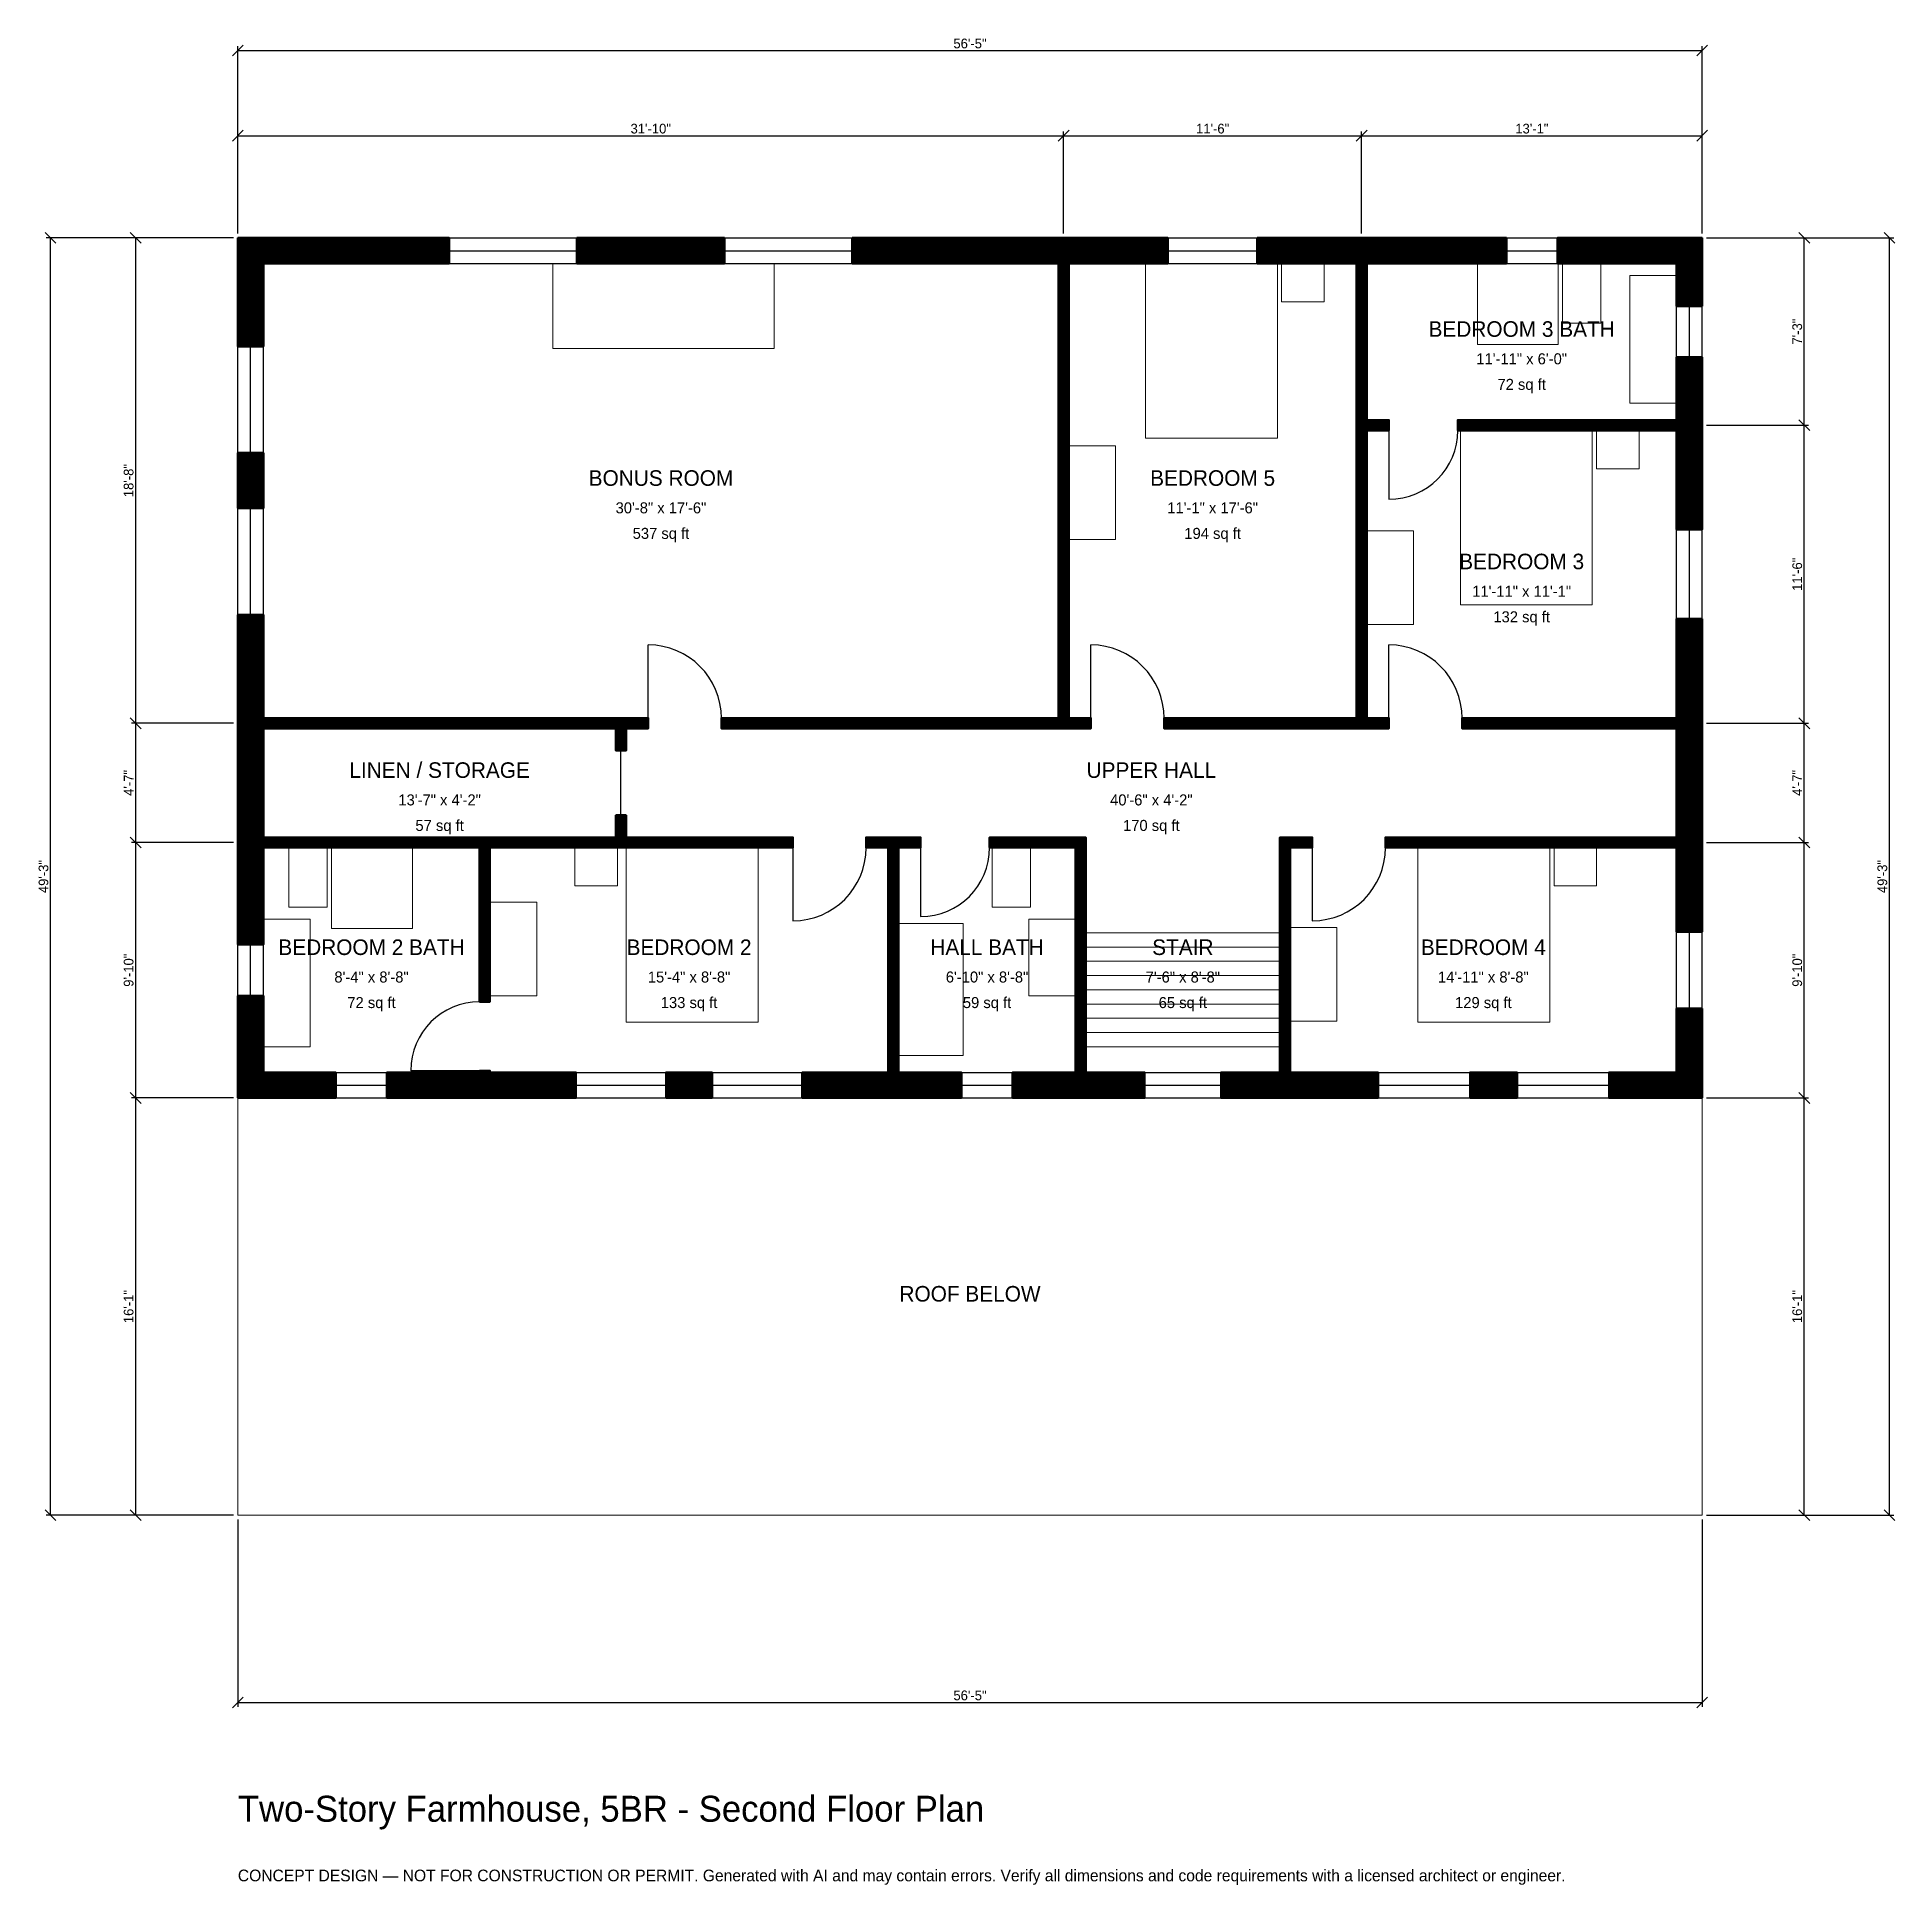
# Model space of a CAD drawing. Header units: inches. Extents: x -93 to 766, y -171 to 683.
import ezdxf
from ezdxf.enums import TextEntityAlignment as Align

# ---------------------------------------------------------------- set-up
doc = ezdxf.new("R2010")
doc.units = ezdxf.units.IN
doc.header["$MEASUREMENT"] = 0
doc.linetypes.add('DASHED', pattern=[0.6, 0.5, -0.1])
for name, color, linetype, lineweight in [('A-ANNO-DIMS', 1, 'Continuous', 13), ('A-ANNO-TEXT', 7, 'Continuous', 18), ('A-AREA-IDEN', 7, 'Continuous', 18), ('A-DOOR', 2, 'Continuous', 25), ('A-FLOR-FIXT', 9, 'Continuous', 13), ('A-FLOR-STRS', 3, 'Continuous', 18), ('A-FURN', 9, 'Continuous', 13), ('A-GLAZ', 4, 'Continuous', 25), ('A-SITE-PAVE', 8, 'Continuous', 13), ('A-WALL', 7, 'Continuous', 50), ('A-WALL-PATT', 8, 'Continuous', 13)]:
    doc.layers.add(name, color=color, linetype=linetype, lineweight=lineweight)
doc.dimstyles.new('PLAN', dxfattribs={"dimtxt": 4.5, "dimasz": 3, "dimexe": 2, "dimexo": 2, "dimgap": 1, "dimtad": 1, "dimdec": 0, "dimlunit": 4, "dimtsz": 2.5, "dimcen": 2.5, "dimclrd": 1, "dimclre": 1, "dimazin": 3, "dimtfac": 1, "dimtmove": 0, "dimatfit": 3})

msp = doc.modelspace()

# ---------------------------------------------------------------- hatches: boundary and pattern name
at = {"layer": 'A-WALL-PATT'}
h = msp.add_hatch(dxfattribs=at)
h.set_pattern_fill('ANSI31', color=8, scale=0.8)
h.paths.add_polyline_path([(0, 313.3858), (0, 313.3858), (0, 316.9291), (0, 360.2362), (0, 363.7795), (0, 363.7795), (0, 368.5039), (0, 368.5039), (0, 372.0472), (0, 416.3386), (11.811, 416.3386), (11.811, 372.0472), (11.811, 368.5039), (174.8031, 368.5039), (179.5276, 368.5039), (189.7638, 368.5039), (189.7638, 363.7795), (179.5276, 363.7795), (179.5276, 353.5433), (174.8031, 353.5433), (174.8031, 363.7795), (11.811, 363.7795), (11.811, 360.2362), (11.811, 316.9291), (11.811, 313.3858), (111.811, 313.3858), (116.5354, 313.3858), (174.8031, 313.3858), (174.8031, 323.622), (179.5276, 323.622), (179.5276, 313.3858), (256.6929, 313.3858), (256.6929, 308.6614), (179.5276, 308.6614), (174.8031, 308.6614), (116.5354, 308.6614), (116.5354, 237.4016), (111.811, 237.4016), (111.811, 308.6614), (11.811, 308.6614), (11.811, 305.1181), (11.811, 263.7795), (0, 263.7795), (0, 305.1181), (0, 308.6614), (0, 308.6614), (0, 313.3858)])
h.paths.add_polyline_path([(0, 491.1417), (11.811, 491.1417), (11.811, 465.5512), (0, 465.5512), (0, 491.1417)])
h.paths.add_polyline_path([(0, 578.7402), (0, 578.7402), (0, 590.5512), (0, 590.5512), (0, 590.5512), (11.811, 590.5512), (11.811, 590.5512), (97.769, 590.5512), (97.769, 578.7402), (11.811, 578.7402), (11.811, 540.3543), (0, 540.3543), (0, 578.7402)])
h.paths.add_polyline_path([(225.0656, 590.5512), (225.0656, 578.7402), (156.8241, 578.7402), (156.8241, 590.5512), (225.0656, 590.5512)])
h.paths.add_polyline_path([(375.9843, 590.5512), (379.5276, 590.5512), (379.5276, 590.5512), (384.252, 590.5512), (384.252, 590.5512), (387.7953, 590.5512), (430.1181, 590.5512), (430.1181, 578.7402), (387.7953, 578.7402), (384.252, 578.7402), (384.252, 368.5039), (394.4882, 368.5039), (394.4882, 363.7795), (384.252, 363.7795), (379.5276, 363.7795), (223.622, 363.7795), (223.622, 368.5039), (379.5276, 368.5039), (379.5276, 578.7402), (375.9843, 578.7402), (284.1207, 578.7402), (284.1207, 590.5512), (375.9843, 590.5512)])
h.paths.add_polyline_path([(513.7795, 590.5512), (517.3228, 590.5512), (517.3228, 590.5512), (522.0472, 590.5512), (522.0472, 590.5512), (525.5906, 590.5512), (586.6142, 590.5512), (586.6142, 578.7402), (525.5906, 578.7402), (522.0472, 578.7402), (522.0472, 506.2992), (532.2835, 506.2992), (532.2835, 501.5748), (522.0472, 501.5748), (522.0472, 368.5039), (532.2835, 368.5039), (532.2835, 363.7795), (522.0472, 363.7795), (517.3228, 363.7795), (428.3465, 363.7795), (428.3465, 368.5039), (517.3228, 368.5039), (517.3228, 501.5748), (517.3228, 506.2992), (517.3228, 578.7402), (513.7795, 578.7402), (471.4567, 578.7402), (471.4567, 590.5512), (513.7795, 590.5512)])
h.paths.add_polyline_path([(665.3543, 590.5512), (665.3543, 590.5512), (677.1654, 590.5512), (677.1654, 590.5512), (677.1654, 590.5512), (677.1654, 578.7402), (677.1654, 578.7402), (677.1654, 559.0551), (665.3543, 559.0551), (665.3543, 578.7402), (610.2362, 578.7402), (610.2362, 590.5512), (665.3543, 590.5512)])
h.paths.add_polyline_path([(677.1654, 509.8425), (677.1654, 506.2992), (677.1654, 506.2992), (677.1654, 501.5748), (677.1654, 501.5748), (677.1654, 498.0315), (677.1654, 455.7087), (665.3543, 455.7087), (665.3543, 498.0315), (665.3543, 501.5748), (564.1732, 501.5748), (564.1732, 506.2992), (665.3543, 506.2992), (665.3543, 509.8425), (665.3543, 535.4331), (677.1654, 535.4331), (677.1654, 509.8425)])
h.paths.add_polyline_path([(677.1654, 372.0472), (677.1654, 368.5039), (677.1654, 368.5039), (677.1654, 363.7795), (677.1654, 363.7795), (677.1654, 360.2362), (677.1654, 316.9291), (677.1654, 316.9291), (677.1654, 313.3858), (677.1654, 313.3858), (677.1654, 308.6614), (677.1654, 308.6614), (677.1654, 269.685), (665.3543, 269.685), (665.3543, 305.1181), (665.3543, 305.1181), (665.3543, 308.6614), (530.7087, 308.6614), (530.7087, 313.3858), (665.3543, 313.3858), (665.3543, 360.2362), (665.3543, 363.7795), (566.1417, 363.7795), (566.1417, 368.5039), (665.3543, 368.5039), (665.3543, 372.0472), (665.3543, 414.3701), (677.1654, 414.3701), (677.1654, 372.0472)])
h.paths.add_polyline_path([(677.1654, 204.7244), (677.1654, 204.7244), (677.1654, 192.9134), (677.1654, 192.9134), (677.1654, 192.9133), (665.3543, 192.9133), (665.3543, 192.9134), (634.1207, 192.9134), (634.1207, 204.7244), (665.3543, 204.7244), (665.3543, 234.252), (677.1654, 234.252), (677.1654, 204.7244)])
h.paths.add_polyline_path([(569.8163, 192.9134), (569.8163, 204.7244), (591.601, 204.7244), (591.601, 192.9134), (569.8163, 192.9134)])
h.paths.add_polyline_path([(490.1575, 192.9134), (486.6142, 192.9134), (486.6142, 192.9133), (481.8898, 192.9133), (481.8898, 192.9134), (478.3465, 192.9134), (454.7244, 192.9134), (454.7244, 204.7244), (478.3465, 204.7244), (481.8898, 204.7244), (481.8898, 308.6614), (481.8898, 313.3858), (486.6142, 313.3858), (496.8504, 313.3858), (496.8504, 308.6614), (486.6142, 308.6614), (486.6142, 204.7244), (490.1575, 204.7244), (527.2966, 204.7244), (527.2966, 192.9134), (490.1575, 192.9134)])
h.paths.add_polyline_path([(395.6693, 192.9134), (392.126, 192.9134), (392.126, 192.9133), (387.4016, 192.9133), (387.4016, 192.9134), (383.8583, 192.9134), (358.2677, 192.9134), (358.2677, 204.7244), (383.8583, 204.7244), (387.4016, 204.7244), (387.4016, 308.6614), (347.6378, 308.6614), (347.6378, 313.3858), (387.4016, 313.3858), (392.126, 313.3858), (392.126, 308.6614), (392.126, 204.7244), (395.6693, 204.7244), (419.2913, 204.7244), (419.2913, 192.9134), (395.6693, 192.9134)])
h.paths.add_polyline_path([(309.0551, 192.9134), (305.5118, 192.9134), (305.5118, 192.9133), (300.7874, 192.9133), (300.7874, 192.9134), (297.2441, 192.9134), (261.0236, 192.9134), (261.0236, 204.7244), (297.2441, 204.7244), (300.7874, 204.7244), (300.7874, 308.6614), (290.5512, 308.6614), (290.5512, 313.3858), (300.7874, 313.3858), (300.7874, 313.3858), (305.5118, 313.3858), (315.748, 313.3858), (315.748, 308.6614), (305.5118, 308.6614), (305.5118, 204.7244), (309.0551, 204.7244), (334.6457, 204.7244), (334.6457, 192.9134), (309.0551, 192.9134)])
h.paths.add_polyline_path([(198.0315, 192.9134), (198.0315, 204.7244), (219.2913, 204.7244), (219.2913, 192.9134), (198.0315, 192.9134)])
h.paths.add_polyline_path([(120.0787, 192.9134), (116.5354, 192.9134), (116.5354, 192.9133), (111.811, 192.9133), (111.811, 192.9134), (108.2677, 192.9134), (68.8976, 192.9134), (68.8976, 204.7244), (108.2677, 204.7244), (111.811, 204.7244), (111.811, 205.5118), (116.5354, 205.5118), (116.5354, 204.7244), (120.0787, 204.7244), (156.2992, 204.7244), (156.2992, 192.9134), (120.0787, 192.9134)])
h.paths.add_polyline_path([(11.811, 192.9134), (11.811, 192.9133), (0, 192.9133), (0, 192.9134), (0, 192.9134), (0, 204.7244), (0, 204.7244), (0, 240.1575), (11.811, 240.1575), (11.811, 204.7244), (45.2756, 204.7244), (45.2756, 192.9134), (11.811, 192.9134)])

# ---------------------------------------------------------------- linework, layer by layer
at = {"layer": 'A-DOOR'}
for p, q in [((532.2835, 501.5748), (532.2835, 469.685)), ((189.7638, 368.5039), (189.7638, 402.3622)), ((394.4882, 368.5039), (394.4882, 402.3622)), ((532.2835, 368.5039), (532.2835, 402.3622)), ((177.1654, 323.622), (177.1654, 353.5433)), ((256.6929, 308.6614), (256.6929, 274.8031)), ((315.748, 308.6614), (315.748, 276.7717)), ((496.8504, 308.6614), (496.8504, 274.8031)), ((111.811, 205.5118), (79.9213, 205.5118))]:
    msp.add_line(p, q, dxfattribs=at)
for centre, radius, start, end in [((532.2835, 501.5748), 31.8898, 270, 360), ((189.7638, 368.5039), 33.8583, 0, 90), ((394.4882, 368.5039), 33.8583, 0, 90), ((532.2835, 368.5039), 33.8583, 0, 90), ((256.6929, 308.6614), 33.8583, 270, 360), ((315.748, 308.6614), 31.8898, 270, 360), ((496.8504, 308.6614), 33.8583, 270, 360), ((111.811, 205.5118), 31.8898, 90, 180)]:
    msp.add_arc(centre, radius, start, end, dxfattribs=at)
at = {"layer": 'A-FLOR-FIXT'}
for points in [[(573.2283, 541.3386), (610.6299, 541.3386), (610.6299, 578.7402), (573.2283, 578.7402)], [(612.5984, 551.1811), (630.315, 551.1811), (630.315, 578.7402), (612.5984, 578.7402)], [(643.7008, 514.1732), (665.3543, 514.1732), (665.3543, 573.2283), (643.7008, 573.2283)], [(23.622, 281.1024), (41.3386, 281.1024), (41.3386, 308.6614), (23.622, 308.6614)], [(43.3071, 271.2598), (80.7087, 271.2598), (80.7087, 308.6614), (43.3071, 308.6614)], [(348.8189, 281.1024), (366.5354, 281.1024), (366.5354, 308.6614), (348.8189, 308.6614)], [(11.811, 216.5354), (33.4646, 216.5354), (33.4646, 275.5906), (11.811, 275.5906)], [(365.748, 240.1575), (387.4016, 240.1575), (387.4016, 275.5906), (365.748, 275.5906)], [(305.5118, 212.5984), (335.4331, 212.5984), (335.4331, 273.622), (305.5118, 273.622)]]:
    msp.add_lwpolyline(points, close=True, dxfattribs=at)
at = {"layer": 'A-FLOR-STRS'}
for p, q in [((392.126, 269.2913), (481.8898, 269.2913)), ((392.126, 262.6969), (481.8898, 262.6969)), ((392.126, 256.1024), (481.8898, 256.1024)), ((392.126, 249.5079), (481.8898, 249.5079)), ((392.126, 242.9134), (481.8898, 242.9134)), ((392.126, 236.3189), (481.8898, 236.3189)), ((392.126, 229.7244), (481.8898, 229.7244)), ((392.126, 223.1299), (481.8898, 223.1299)), ((392.126, 216.5354), (481.8898, 216.5354))]:
    msp.add_line(p, q, dxfattribs=at)
at = {"layer": 'A-FURN'}
for points in [[(145.6693, 539.3701), (248.0315, 539.3701), (248.0315, 578.7402), (145.6693, 578.7402)], [(419.685, 498.0315), (480.7087, 498.0315), (480.7087, 578.7402), (419.685, 578.7402)], [(482.6772, 561.0236), (502.3622, 561.0236), (502.3622, 578.7402), (482.6772, 578.7402)], [(565.3543, 420.8661), (626.378, 420.8661), (626.378, 501.5748), (565.3543, 501.5748)], [(628.3465, 483.8583), (648.0315, 483.8583), (648.0315, 501.5748), (628.3465, 501.5748)], [(384.252, 451.1811), (405.9055, 451.1811), (405.9055, 494.4882), (384.252, 494.4882)], [(522.0472, 411.811), (543.7008, 411.811), (543.7008, 455.1181), (522.0472, 455.1181)], [(155.9055, 290.9449), (175.5906, 290.9449), (175.5906, 308.6614), (155.9055, 308.6614)], [(179.5276, 227.9528), (240.5512, 227.9528), (240.5512, 308.6614), (179.5276, 308.6614)], [(545.6693, 227.9528), (606.6929, 227.9528), (606.6929, 308.6614), (545.6693, 308.6614)], [(608.6614, 290.9449), (628.3465, 290.9449), (628.3465, 308.6614), (608.6614, 308.6614)], [(116.5354, 240.1575), (138.189, 240.1575), (138.189, 283.4646), (116.5354, 283.4646)], [(486.6142, 228.3465), (508.2677, 228.3465), (508.2677, 271.6535), (486.6142, 271.6535)]]:
    msp.add_lwpolyline(points, close=True, dxfattribs=at)
at = {"layer": 'A-GLAZ'}
for p, q in [((97.769, 590.5512), (156.8241, 590.5512)), ((97.769, 584.6457), (156.8241, 584.6457)), ((225.0656, 590.5512), (284.1207, 590.5512)), ((225.0656, 584.6457), (284.1207, 584.6457)), ((430.1181, 590.5512), (471.4567, 590.5512)), ((430.1181, 584.6457), (471.4567, 584.6457)), ((586.6142, 590.5512), (610.2362, 590.5512)), ((586.6142, 584.6457), (610.2362, 584.6457)), ((97.769, 578.7402), (156.8241, 578.7402)), ((225.0656, 578.7402), (284.1207, 578.7402)), ((430.1181, 578.7402), (471.4567, 578.7402)), ((586.6142, 578.7402), (610.2362, 578.7402)), ((665.3543, 535.4331), (665.3543, 559.0551)), ((671.2598, 535.4331), (671.2598, 559.0551)), ((677.1654, 535.4331), (677.1654, 559.0551)), ((0, 491.1417), (0, 540.3543)), ((5.9055, 491.1417), (5.9055, 540.3543)), ((11.811, 491.1417), (11.811, 540.3543)), ((0, 416.3386), (0, 465.5512)), ((5.9055, 416.3386), (5.9055, 465.5512)), ((11.811, 416.3386), (11.811, 465.5512)), ((665.3543, 414.3701), (665.3543, 455.7087)), ((671.2598, 414.3701), (671.2598, 455.7087)), ((677.1654, 414.3701), (677.1654, 455.7087)), ((665.3543, 234.252), (665.3543, 269.685)), ((671.2598, 234.252), (671.2598, 269.685)), ((677.1654, 234.252), (677.1654, 269.685)), ((0, 240.1575), (0, 263.7795)), ((5.9055, 240.1575), (5.9055, 263.7795)), ((11.811, 240.1575), (11.811, 263.7795)), ((45.2756, 204.7244), (68.8976, 204.7244)), ((45.2756, 198.8189), (68.8976, 198.8189)), ((156.2992, 204.7244), (198.0315, 204.7244)), ((156.2992, 198.8189), (198.0315, 198.8189)), ((219.2913, 204.7244), (261.0236, 204.7244)), ((219.2913, 198.8189), (261.0236, 198.8189)), ((334.6457, 204.7244), (358.2677, 204.7244)), ((334.6457, 198.8189), (358.2677, 198.8189)), ((419.2913, 204.7244), (454.7244, 204.7244)), ((419.2913, 198.8189), (454.7244, 198.8189)), ((527.2966, 204.7244), (569.8163, 204.7244)), ((527.2966, 198.8189), (569.8163, 198.8189)), ((591.601, 204.7244), (634.1207, 204.7244)), ((591.601, 198.8189), (634.1207, 198.8189)), ((45.2756, 192.9134), (68.8976, 192.9134)), ((156.2992, 192.9134), (198.0315, 192.9134)), ((219.2913, 192.9134), (261.0236, 192.9134)), ((334.6457, 192.9134), (358.2677, 192.9134)), ((419.2913, 192.9134), (454.7244, 192.9134)), ((527.2966, 192.9134), (569.8163, 192.9134)), ((591.601, 192.9134), (634.1207, 192.9134))]:
    msp.add_line(p, q, dxfattribs=at)
at = {"layer": 'A-SITE-PAVE', "linetype": 'DASHED'}
msp.add_lwpolyline([(0, 0), (677.1654, 0), (677.1654, 192.9134), (0, 192.9134)], close=True, dxfattribs=at)
at = {"layer": 'A-WALL'}
for points in [[(0, 578.7402), (0, 578.7402), (0, 590.5512), (0, 590.5512), (0, 590.5512), (11.811, 590.5512), (11.811, 590.5512), (97.769, 590.5512), (97.769, 578.7402), (11.811, 578.7402), (11.811, 540.3543), (0, 540.3543), (0, 578.7402)], [(225.0656, 590.5512), (225.0656, 578.7402), (156.8241, 578.7402), (156.8241, 590.5512), (225.0656, 590.5512)], [(375.9843, 590.5512), (379.5276, 590.5512), (379.5276, 590.5512), (384.252, 590.5512), (384.252, 590.5512), (387.7953, 590.5512), (430.1181, 590.5512), (430.1181, 578.7402), (387.7953, 578.7402), (384.252, 578.7402), (384.252, 368.5039), (394.4882, 368.5039), (394.4882, 363.7795), (384.252, 363.7795), (379.5276, 363.7795), (223.622, 363.7795), (223.622, 368.5039), (379.5276, 368.5039), (379.5276, 578.7402), (375.9843, 578.7402), (284.1207, 578.7402), (284.1207, 590.5512), (375.9843, 590.5512)], [(513.7795, 590.5512), (517.3228, 590.5512), (517.3228, 590.5512), (522.0472, 590.5512), (522.0472, 590.5512), (525.5906, 590.5512), (586.6142, 590.5512), (586.6142, 578.7402), (525.5906, 578.7402), (522.0472, 578.7402), (522.0472, 506.2992), (532.2835, 506.2992), (532.2835, 501.5748), (522.0472, 501.5748), (522.0472, 368.5039), (532.2835, 368.5039), (532.2835, 363.7795), (522.0472, 363.7795), (517.3228, 363.7795), (428.3465, 363.7795), (428.3465, 368.5039), (517.3228, 368.5039), (517.3228, 501.5748), (517.3228, 506.2992), (517.3228, 578.7402), (513.7795, 578.7402), (471.4567, 578.7402), (471.4567, 590.5512), (513.7795, 590.5512)], [(665.3543, 590.5512), (665.3543, 590.5512), (677.1654, 590.5512), (677.1654, 590.5512), (677.1654, 590.5512), (677.1654, 578.7402), (677.1654, 578.7402), (677.1654, 559.0551), (665.3543, 559.0551), (665.3543, 578.7402), (610.2362, 578.7402), (610.2362, 590.5512), (665.3543, 590.5512)], [(677.1654, 509.8425), (677.1654, 506.2992), (677.1654, 506.2992), (677.1654, 501.5748), (677.1654, 501.5748), (677.1654, 498.0315), (677.1654, 455.7087), (665.3543, 455.7087), (665.3543, 498.0315), (665.3543, 501.5748), (564.1732, 501.5748), (564.1732, 506.2992), (665.3543, 506.2992), (665.3543, 509.8425), (665.3543, 535.4331), (677.1654, 535.4331), (677.1654, 509.8425)], [(0, 491.1417), (11.811, 491.1417), (11.811, 465.5512), (0, 465.5512), (0, 491.1417)], [(0, 313.3858), (0, 313.3858), (0, 316.9291), (0, 360.2362), (0, 363.7795), (0, 363.7795), (0, 368.5039), (0, 368.5039), (0, 372.0472), (0, 416.3386), (11.811, 416.3386), (11.811, 372.0472), (11.811, 368.5039), (174.8031, 368.5039), (179.5276, 368.5039), (189.7638, 368.5039), (189.7638, 363.7795), (179.5276, 363.7795), (179.5276, 353.5433), (174.8031, 353.5433), (174.8031, 363.7795), (11.811, 363.7795), (11.811, 360.2362), (11.811, 316.9291), (11.811, 313.3858), (111.811, 313.3858), (116.5354, 313.3858), (174.8031, 313.3858), (174.8031, 323.622), (179.5276, 323.622), (179.5276, 313.3858), (256.6929, 313.3858), (256.6929, 308.6614), (179.5276, 308.6614), (174.8031, 308.6614), (116.5354, 308.6614), (116.5354, 237.4016), (111.811, 237.4016), (111.811, 308.6614), (11.811, 308.6614), (11.811, 305.1181), (11.811, 263.7795), (0, 263.7795), (0, 305.1181), (0, 308.6614), (0, 308.6614), (0, 313.3858)], [(677.1654, 372.0472), (677.1654, 368.5039), (677.1654, 368.5039), (677.1654, 363.7795), (677.1654, 363.7795), (677.1654, 360.2362), (677.1654, 316.9291), (677.1654, 316.9291), (677.1654, 313.3858), (677.1654, 313.3858), (677.1654, 308.6614), (677.1654, 308.6614), (677.1654, 269.685), (665.3543, 269.685), (665.3543, 305.1181), (665.3543, 305.1181), (665.3543, 308.6614), (530.7087, 308.6614), (530.7087, 313.3858), (665.3543, 313.3858), (665.3543, 360.2362), (665.3543, 363.7795), (566.1417, 363.7795), (566.1417, 368.5039), (665.3543, 368.5039), (665.3543, 372.0472), (665.3543, 414.3701), (677.1654, 414.3701), (677.1654, 372.0472)], [(309.0551, 192.9134), (305.5118, 192.9134), (305.5118, 192.9133), (300.7874, 192.9133), (300.7874, 192.9134), (297.2441, 192.9134), (261.0236, 192.9134), (261.0236, 204.7244), (297.2441, 204.7244), (300.7874, 204.7244), (300.7874, 308.6614), (290.5512, 308.6614), (290.5512, 313.3858), (300.7874, 313.3858), (300.7874, 313.3858), (305.5118, 313.3858), (315.748, 313.3858), (315.748, 308.6614), (305.5118, 308.6614), (305.5118, 204.7244), (309.0551, 204.7244), (334.6457, 204.7244), (334.6457, 192.9134), (309.0551, 192.9134)], [(395.6693, 192.9134), (392.126, 192.9134), (392.126, 192.9133), (387.4016, 192.9133), (387.4016, 192.9134), (383.8583, 192.9134), (358.2677, 192.9134), (358.2677, 204.7244), (383.8583, 204.7244), (387.4016, 204.7244), (387.4016, 308.6614), (347.6378, 308.6614), (347.6378, 313.3858), (387.4016, 313.3858), (392.126, 313.3858), (392.126, 308.6614), (392.126, 204.7244), (395.6693, 204.7244), (419.2913, 204.7244), (419.2913, 192.9134), (395.6693, 192.9134)], [(490.1575, 192.9134), (486.6142, 192.9134), (486.6142, 192.9133), (481.8898, 192.9133), (481.8898, 192.9134), (478.3465, 192.9134), (454.7244, 192.9134), (454.7244, 204.7244), (478.3465, 204.7244), (481.8898, 204.7244), (481.8898, 308.6614), (481.8898, 313.3858), (486.6142, 313.3858), (496.8504, 313.3858), (496.8504, 308.6614), (486.6142, 308.6614), (486.6142, 204.7244), (490.1575, 204.7244), (527.2966, 204.7244), (527.2966, 192.9134), (490.1575, 192.9134)], [(11.811, 192.9134), (11.811, 192.9133), (0, 192.9133), (0, 192.9134), (0, 192.9134), (0, 204.7244), (0, 204.7244), (0, 240.1575), (11.811, 240.1575), (11.811, 204.7244), (45.2756, 204.7244), (45.2756, 192.9134), (11.811, 192.9134)], [(677.1654, 204.7244), (677.1654, 204.7244), (677.1654, 192.9134), (677.1654, 192.9134), (677.1654, 192.9133), (665.3543, 192.9133), (665.3543, 192.9134), (634.1207, 192.9134), (634.1207, 204.7244), (665.3543, 204.7244), (665.3543, 234.252), (677.1654, 234.252), (677.1654, 204.7244)], [(120.0787, 192.9134), (116.5354, 192.9134), (116.5354, 192.9133), (111.811, 192.9133), (111.811, 192.9134), (108.2677, 192.9134), (68.8976, 192.9134), (68.8976, 204.7244), (108.2677, 204.7244), (111.811, 204.7244), (111.811, 205.5118), (116.5354, 205.5118), (116.5354, 204.7244), (120.0787, 204.7244), (156.2992, 204.7244), (156.2992, 192.9134), (120.0787, 192.9134)], [(198.0315, 192.9134), (198.0315, 204.7244), (219.2913, 204.7244), (219.2913, 192.9134), (198.0315, 192.9134)], [(569.8163, 192.9134), (569.8163, 204.7244), (591.601, 204.7244), (591.601, 192.9134), (569.8163, 192.9134)]]:
    msp.add_lwpolyline(points, close=True, dxfattribs=at)

# ---------------------------------------------------------------- texts
at = {"layer": 'A-ANNO-TEXT'}
for s, height, p in [('Two-Story Farmhouse, 5BR - Second Floor Plan', 12, (0, -141.7323)), ('CONCEPT DESIGN — NOT FOR CONSTRUCTION OR PERMIT. Generated with AI and may contain errors. Verify all dimensions and code requirements with a licensed architect or engineer.', 5.4, (0, -169.2913))]:
    msp.add_text(s, height=height, dxfattribs=at).set_placement(p)
at = {"layer": 'A-AREA-IDEN'}
for s, height, p in [('BEDROOM 3 BATH', 7.2, (593.7008, 548.4252)), ('11\'-11" x 6\'-0"', 5.1, (593.7008, 534.6457)), ('72 sq ft', 5.1, (593.7008, 522.8346)), ('BONUS ROOM', 7.2, (195.6693, 479.5276)), ('BEDROOM 5', 7.2, (450.7874, 479.5276)), ('30\'-8" x 17\'-6"', 5.1, (195.6693, 465.748)), ('11\'-1" x 17\'-6"', 5.1, (450.7874, 465.748)), ('537 sq ft', 5.1, (195.6693, 453.937)), ('194 sq ft', 5.1, (450.7874, 453.937)), ('BEDROOM 3', 7.2, (593.7008, 440.9449)), ('11\'-11" x 11\'-1"', 5.1, (593.7008, 427.1654)), ('132 sq ft', 5.1, (593.7008, 415.3543)), ('LINEN / STORAGE', 7.2, (93.3071, 344.4882)), ('UPPER HALL', 7.2, (422.4409, 344.4882)), ('13\'-7" x 4\'-2"', 5.1, (93.3071, 330.7087)), ('40\'-6" x 4\'-2"', 5.1, (422.4409, 330.7087)), ('57 sq ft', 5.1, (93.3071, 318.8976)), ('170 sq ft', 5.1, (422.4409, 318.8976)), ('BEDROOM 2 BATH', 7.2, (61.811, 262.5984)), ('BEDROOM 2', 7.2, (208.6614, 262.5984)), ('HALL BATH', 7.2, (346.4567, 262.5984)), ('STAIR', 7.2, (437.0079, 262.5984)), ('BEDROOM 4', 7.2, (575.9843, 262.5984)), ('8\'-4" x 8\'-8"', 5.1, (61.811, 248.8189)), ('15\'-4" x 8\'-8"', 5.1, (208.6614, 248.8189)), ('6\'-10" x 8\'-8"', 5.1, (346.4567, 248.8189)), ('7\'-6" x 8\'-8"', 5.1, (437.0079, 248.8189)), ('14\'-11" x 8\'-8"', 5.1, (575.9843, 248.8189)), ('72 sq ft', 5.1, (61.811, 237.0079)), ('133 sq ft', 5.1, (208.6614, 237.0079)), ('59 sq ft', 5.1, (346.4567, 237.0079)), ('65 sq ft', 5.1, (437.0079, 237.0079)), ('129 sq ft', 5.1, (575.9843, 237.0079)), ('ROOF BELOW', 7.2, (338.5827, 102.3622))]:
    msp.add_text(s, height=height, dxfattribs=at).set_placement(p, align=Align.MIDDLE_CENTER)

# ---------------------------------------------------------------- dimensions: what is measured, and where the dimension line sits
at = {"layer": 'A-ANNO-DIMS'}
for base, p1, p2, text in [((0, 677.1654), (0, 590.5512), (677.1654, 590.5512), '56\'-5"'), ((0, 637.7953), (0, 590.5512), (381.8898, 590.5512), '31\'-10"'), ((381.8898, 637.7953), (381.8898, 590.5512), (519.685, 590.5512), '11\'-6"'), ((519.685, 637.7953), (519.685, 590.5512), (677.1654, 590.5512), '13\'-1"'), ((0, -86.6142), (0, 0), (677.1654, 0), '56\'-5"')]:
    msp.add_linear_dim(base=base, p1=p1, p2=p2, text=text, dimstyle='PLAN', dxfattribs=at).render()
for base, p1, p2, text in [((-86.6142, 0), (0, 0), (0, 590.5512), '49\'-3"'), ((-47.2441, 366.1417), (0, 366.1417), (0, 590.5512), '18\'-8"'), ((724.4094, 503.937), (677.1654, 503.937), (677.1654, 590.5512), '7\'-3"'), ((763.7795, 0), (677.1654, 0), (677.1654, 590.5512), '49\'-3"'), ((724.4094, 366.1417), (677.1654, 366.1417), (677.1654, 503.937), '11\'-6"'), ((-47.2441, 311.0236), (0, 311.0236), (0, 366.1417), '4\'-7"'), ((724.4094, 311.0236), (677.1654, 311.0236), (677.1654, 366.1417), '4\'-7"'), ((-47.2441, 192.9134), (0, 192.9134), (0, 311.0236), '9\'-10"'), ((724.4094, 192.9134), (677.1654, 192.9134), (677.1654, 311.0236), '9\'-10"'), ((-47.2441, 0), (0, 0), (0, 192.9134), '16\'-1"'), ((724.4094, 0), (677.1654, 0), (677.1654, 192.9134), '16\'-1"')]:
    msp.add_linear_dim(base=base, p1=p1, p2=p2, angle=90, text=text, dimstyle='PLAN', dxfattribs=at).render()

doc.saveas('drawing.dxf')
